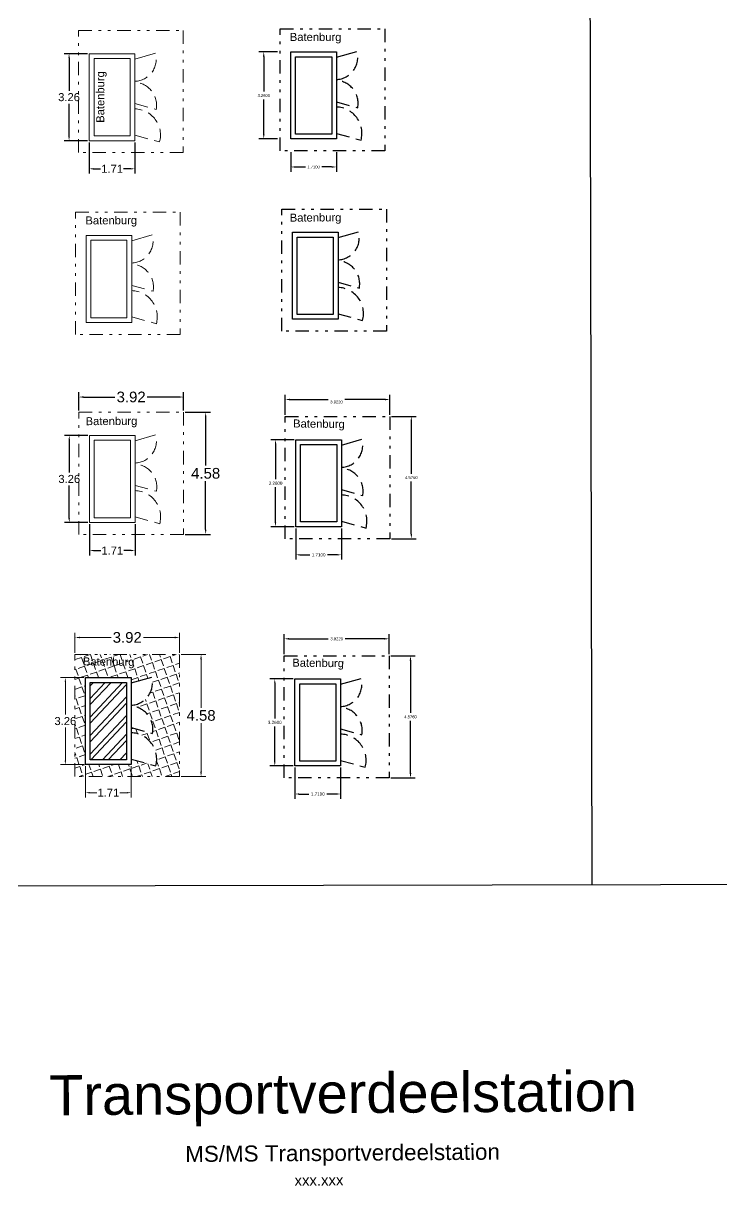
# Model space of a CAD drawing. Header units: metres. Extents: x 342 to 10732, y 11 to 2199.
# Drawn here: x 576.83 to 602.98, y 143.37 to 187.3 of the extents above; entities that cross this region are included whole.
import ezdxf

# ---------------------------------------------------------------- set-up
doc = ezdxf.new("R2010")
doc.units = ezdxf.units.M
doc.linetypes.add('DASHED', pattern=[0.75, 0.5, -0.25])
doc.linetypes.add('DIVIDE', pattern=[1.25, 0.5, -0.25, 0, -0.25, 0, -0.25])
doc.layers.get('Defpoints').update_dxf_attribs({"lineweight": 5})
doc.layers.add('01 - Bestaande kabel', color=125, linetype='Continuous', lineweight=0)
doc.layers.add('01 - Mantelbuis', color=6, linetype='Continuous', lineweight=0)
doc.layers.add('01 - Station', color=7, linetype='Continuous')
doc.styles.get("Standard").update_dxf_attribs({"font": 'arial.ttf'})
doc.styles.add('TM-0.5', font='', dxfattribs={"height": 0.5})
doc.styles.get('TM-0.5').set_extended_font_data('Arial Nova Light')
doc.dimstyles.get("Standard").update_dxf_attribs({"dimtxt": 0.18, "dimasz": 0.18, "dimexe": 0.18, "dimexo": 0.0625, "dimgap": 0.09, "dimtad": 0, "dimtih": 1, "dimtoh": 1, "dimdec": 4, "dimzin": 0, "dimdsep": 46, "dimtxsty": 'Standard', "dimcen": 0.09, "dimadec": 0, "dimazin": 0, "dimtfac": 1, "dimtdec": 4, "dimtofl": 0, "dimtmove": 0, "dimatfit": 3, "dimfxl": 1, "dimtolj": 1, "dimtzin": 0, "dimarcsym": 0})

# ---------------------------------------------------------------- blocks, each defined once
blk = doc.blocks.new('*D113')
at = {"color": 0, "lineweight": -2, "transparency": 16777216}
for p, q in [((586.346, 186.231), (585.654, 186.231)), ((585.834, 186.051), (585.834, 184.743)), ((585.834, 183.151), (585.834, 184.453)), ((586.346, 182.971), (585.654, 182.971))]:
    blk.add_line(p, q, dxfattribs=at)
at = {"color": 0, "transparency": 16777216}
for points in [[(585.804, 186.051), (585.864, 186.051), (585.834, 186.231)], [(585.804, 183.151), (585.864, 183.151), (585.834, 182.971)]]:
    blk.add_solid(points, dxfattribs=at)
at = {"layer": 'Defpoints', "color": 0, "transparency": 16777216}
for p in [(585.834, 186.231), (586.846, 186.231), (586.846, 182.971)]:
    blk.add_point(p, dxfattribs=at)
at = {"color": 0, "transparency": 16777216, "insert": (585.834, 184.598), "char_height": 0.18, "attachment_point": 5}
blk.add_mtext('\\A1;{\\H0.6x;3.2600}', dxfattribs=at)
blk = doc.blocks.new('*D114')
at = {"color": 0, "lineweight": -2, "transparency": 16777216}
for p, q in [((586.846, 182.471), (586.846, 181.739)), ((588.556, 182.471), (588.556, 181.739)), ((587.026, 181.919), (587.392, 181.919)), ((588.376, 181.919), (588.01, 181.919))]:
    blk.add_line(p, q, dxfattribs=at)
at = {"color": 0, "transparency": 16777216}
for points in [[(587.026, 181.949), (587.026, 181.889), (586.846, 181.919)], [(588.376, 181.949), (588.376, 181.889), (588.556, 181.919)]]:
    blk.add_solid(points, dxfattribs=at)
at = {"layer": 'Defpoints', "color": 0, "transparency": 16777216}
for p in [(586.846, 182.971), (588.556, 182.971), (588.556, 181.919)]:
    blk.add_point(p, dxfattribs=at)
at = {"color": 0, "transparency": 16777216, "insert": (587.701, 181.919), "char_height": 0.18, "attachment_point": 5}
blk.add_mtext('\\A1;{\\H0.6x;1.7100}', dxfattribs=at)
blk = doc.blocks.new('*D63')
at = {"layer": '01 - Station', "color": 0, "lineweight": -2, "transparency": 16777216}
for p, q in [((275.67, 186.877), (274.795, 186.877)), ((274.975, 186.727), (274.975, 185.489)), ((274.975, 183.767), (274.975, 185.004)), ((275.67, 183.617), (274.795, 183.617))]:
    blk.add_line(p, q, dxfattribs=at)
at = {"layer": '01 - Station', "color": 0, "transparency": 16777216}
for points in [[(274.95, 186.727), (275, 186.727), (274.975, 186.877)], [(274.95, 183.767), (275, 183.767), (274.975, 183.617)]]:
    blk.add_solid(points, dxfattribs=at)
at = {"layer": 'Defpoints', "color": 0, "transparency": 16777216}
for p in [(274.975, 186.877), (275.733, 186.877), (275.733, 183.617)]:
    blk.add_point(p, dxfattribs=at)
at = {"layer": '01 - Station', "color": 0, "lineweight": 0, "transparency": 16777216, "insert": (274.975, 185.247), "char_height": 0.5, "attachment_point": 5, "style": 'TM-0.5'}
blk.add_mtext('\\A1;{\\H0.6x;3.26}', dxfattribs=at)
blk = doc.blocks.new('*D64')
at = {"layer": '01 - Station', "color": 0, "lineweight": -2, "transparency": 16777216}
for p, q in [((275.733, 183.554), (275.733, 182.384)), ((277.443, 183.554), (277.443, 182.384)), ((275.883, 182.564), (276.156, 182.564)), ((277.293, 182.564), (277.02, 182.564))]:
    blk.add_line(p, q, dxfattribs=at)
at = {"layer": '01 - Station', "color": 0, "transparency": 16777216}
for points in [[(275.883, 182.589), (275.883, 182.539), (275.733, 182.564)], [(277.293, 182.589), (277.293, 182.539), (277.443, 182.564)]]:
    blk.add_solid(points, dxfattribs=at)
at = {"layer": 'Defpoints', "color": 0, "transparency": 16777216}
for p in [(275.733, 183.617), (277.443, 183.617), (277.443, 182.564)]:
    blk.add_point(p, dxfattribs=at)
at = {"layer": '01 - Station', "color": 0, "lineweight": 0, "transparency": 16777216, "insert": (276.588, 182.564), "char_height": 0.5, "attachment_point": 5, "style": 'TM-0.5'}
blk.add_mtext('\\A1;{\\H0.6x;1.71}', dxfattribs=at)
blk = doc.blocks.new('*D105')
at = {"layer": '01 - Station', "color": 0, "lineweight": -2, "transparency": 16777216}
for p, q in [((586.971, 171.698), (586.096, 171.698)), ((586.276, 171.548), (586.276, 170.219)), ((586.276, 168.588), (586.276, 169.916)), ((586.971, 168.438), (586.096, 168.438))]:
    blk.add_line(p, q, dxfattribs=at)
at = {"layer": '01 - Station', "color": 0, "transparency": 16777216}
for points in [[(586.251, 171.548), (586.301, 171.548), (586.276, 171.698)], [(586.251, 168.588), (586.301, 168.588), (586.276, 168.438)]]:
    blk.add_solid(points, dxfattribs=at)
at = {"layer": 'Defpoints', "color": 0, "transparency": 16777216}
for p in [(586.276, 171.698), (587.034, 171.698), (587.034, 168.438)]:
    blk.add_point(p, dxfattribs=at)
at = {"layer": '01 - Station', "color": 0, "transparency": 16777216, "insert": (586.276, 170.068), "char_height": 0.2, "attachment_point": 5}
blk.add_mtext('\\A1;{\\H0.6x;3.2600}', dxfattribs=at)
blk = doc.blocks.new('*D106')
at = {"layer": '01 - Station', "color": 0, "lineweight": -2, "transparency": 16777216}
for p, q in [((587.034, 168.375), (587.034, 167.205)), ((588.744, 168.375), (588.744, 167.205)), ((587.184, 167.385), (587.555, 167.385)), ((588.594, 167.385), (588.222, 167.385))]:
    blk.add_line(p, q, dxfattribs=at)
at = {"layer": '01 - Station', "color": 0, "transparency": 16777216}
for points in [[(587.184, 167.41), (587.184, 167.36), (587.034, 167.385)], [(588.594, 167.41), (588.594, 167.36), (588.744, 167.385)]]:
    blk.add_solid(points, dxfattribs=at)
at = {"layer": 'Defpoints', "color": 0, "transparency": 16777216}
for p in [(587.034, 168.438), (588.744, 168.438), (588.744, 167.385)]:
    blk.add_point(p, dxfattribs=at)
at = {"layer": '01 - Station', "color": 0, "transparency": 16777216, "insert": (587.889, 167.385), "char_height": 0.2, "attachment_point": 5}
blk.add_mtext('\\A1;{\\H0.6x;1.7100}', dxfattribs=at)
blk = doc.blocks.new('*D139')
at = {"layer": '01 - Station', "color": 0, "lineweight": -2, "transparency": 16777216}
for p, q in [((586.634, 172.628), (586.634, 173.385)), ((586.814, 173.205), (588.24, 173.205)), ((590.376, 173.205), (588.876, 173.205)), ((590.556, 172.628), (590.556, 173.385))]:
    blk.add_line(p, q, dxfattribs=at)
at = {"layer": '01 - Station', "color": 0, "transparency": 16777216}
for points in [[(586.814, 173.235), (586.814, 173.175), (586.634, 173.205)], [(590.376, 173.235), (590.376, 173.175), (590.556, 173.205)]]:
    blk.add_solid(points, dxfattribs=at)
at = {"layer": 'Defpoints', "color": 0, "transparency": 16777216}
for p in [(590.556, 173.205), (586.634, 172.566), (590.556, 172.566)]:
    blk.add_point(p, dxfattribs=at)
at = {"layer": '01 - Station', "color": 0, "transparency": 16777216, "insert": (588.558, 173.205), "char_height": 25, "attachment_point": 5}
blk.add_mtext('\\A1;{\\H0.0044x;\\P3.9220}', dxfattribs=at)
blk = doc.blocks.new('*D140')
at = {"layer": '01 - Station', "color": 0, "lineweight": -2, "transparency": 16777216}
for p, q in [((590.618, 172.566), (591.54, 172.566)), ((591.36, 172.386), (591.36, 170.424)), ((591.36, 168.17), (591.36, 170.132)), ((590.618, 167.99), (591.54, 167.99))]:
    blk.add_line(p, q, dxfattribs=at)
at = {"layer": '01 - Station', "color": 0, "transparency": 16777216}
for points in [[(591.33, 172.386), (591.39, 172.386), (591.36, 172.566)], [(591.33, 168.17), (591.39, 168.17), (591.36, 167.99)]]:
    blk.add_solid(points, dxfattribs=at)
at = {"layer": 'Defpoints', "color": 0, "transparency": 16777216}
for p in [(590.556, 172.566), (591.36, 172.566), (590.556, 167.99)]:
    blk.add_point(p, dxfattribs=at)
at = {"layer": '01 - Station', "color": 0, "transparency": 16777216, "insert": (591.36, 170.278), "char_height": 25, "attachment_point": 5}
blk.add_mtext('\\A1;{\\H0.0044x;4.5760}', dxfattribs=at)
blk = doc.blocks.new('*D65')
at = {"layer": '01 - Station', "color": 0, "lineweight": -2, "transparency": 16777216}
for p, q in [((275.676, 172.571), (274.802, 172.571)), ((274.982, 172.421), (274.982, 171.183)), ((274.982, 169.461), (274.982, 170.698)), ((275.676, 169.311), (274.802, 169.311))]:
    blk.add_line(p, q, dxfattribs=at)
at = {"layer": '01 - Station', "color": 0, "transparency": 16777216}
for points in [[(274.957, 172.421), (275.007, 172.421), (274.982, 172.571)], [(274.957, 169.461), (275.007, 169.461), (274.982, 169.311)]]:
    blk.add_solid(points, dxfattribs=at)
at = {"layer": 'Defpoints', "color": 0, "transparency": 16777216}
for p in [(274.982, 172.571), (275.739, 172.571), (275.739, 169.311)]:
    blk.add_point(p, dxfattribs=at)
at = {"layer": '01 - Station', "color": 0, "lineweight": 0, "transparency": 16777216, "insert": (274.982, 170.941), "char_height": 0.5, "attachment_point": 5, "style": 'TM-0.5'}
blk.add_mtext('\\A1;{\\H0.6x;3.26}', dxfattribs=at)
blk = doc.blocks.new('*D66')
at = {"layer": '01 - Station', "color": 0, "lineweight": -2, "transparency": 16777216}
for p, q in [((275.739, 169.248), (275.739, 168.079)), ((277.449, 169.248), (277.449, 168.079)), ((275.889, 168.259), (276.162, 168.259)), ((277.299, 168.259), (277.026, 168.259))]:
    blk.add_line(p, q, dxfattribs=at)
at = {"layer": '01 - Station', "color": 0, "transparency": 16777216}
for points in [[(275.889, 168.284), (275.889, 168.234), (275.739, 168.259)], [(277.299, 168.284), (277.299, 168.234), (277.449, 168.259)]]:
    blk.add_solid(points, dxfattribs=at)
at = {"layer": 'Defpoints', "color": 0, "transparency": 16777216}
for p in [(275.739, 169.311), (277.449, 169.311), (277.449, 168.259)]:
    blk.add_point(p, dxfattribs=at)
at = {"layer": '01 - Station', "color": 0, "lineweight": 0, "transparency": 16777216, "insert": (276.594, 168.259), "char_height": 0.5, "attachment_point": 5, "style": 'TM-0.5'}
blk.add_mtext('\\A1;{\\H0.6x;1.71}', dxfattribs=at)
blk = doc.blocks.new('*D68')
at = {"layer": '01 - Station', "color": 0, "lineweight": -2, "transparency": 16777216}
for p, q in [((275.339, 173.502), (275.339, 174.192)), ((275.519, 174.012), (276.695, 174.012)), ((279.081, 174.012), (277.904, 174.012)), ((279.261, 173.502), (279.261, 174.192))]:
    blk.add_line(p, q, dxfattribs=at)
at = {"layer": '01 - Station', "color": 0, "transparency": 16777216}
for points in [[(275.519, 174.042), (275.519, 173.982), (275.339, 174.012)], [(279.081, 174.042), (279.081, 173.982), (279.261, 174.012)]]:
    blk.add_solid(points, dxfattribs=at)
at = {"layer": 'Defpoints', "color": 0, "transparency": 16777216}
for p in [(279.261, 174.012), (275.339, 173.439), (279.261, 173.439)]:
    blk.add_point(p, dxfattribs=at)
at = {"layer": '01 - Station', "color": 0, "lineweight": 0, "transparency": 16777216, "insert": (277.3, 174.012), "char_height": 0.5, "attachment_point": 5, "style": 'TM-0.5'}
blk.add_mtext('\\A1;{\\H0.8x;3.92}', dxfattribs=at)
blk = doc.blocks.new('*D67')
at = {"layer": '01 - Station', "color": 0, "lineweight": -2, "transparency": 16777216}
for p, q in [((279.323, 173.439), (280.271, 173.439)), ((280.091, 173.259), (280.091, 171.445)), ((280.091, 169.043), (280.091, 170.858)), ((279.323, 168.863), (280.271, 168.863))]:
    blk.add_line(p, q, dxfattribs=at)
at = {"layer": '01 - Station', "color": 0, "transparency": 16777216}
for points in [[(280.061, 173.259), (280.121, 173.259), (280.091, 173.439)], [(280.061, 169.043), (280.121, 169.043), (280.091, 168.863)]]:
    blk.add_solid(points, dxfattribs=at)
at = {"layer": 'Defpoints', "color": 0, "transparency": 16777216}
for p in [(279.261, 173.439), (279.261, 168.863), (280.091, 168.863)]:
    blk.add_point(p, dxfattribs=at)
at = {"layer": '01 - Station', "color": 0, "lineweight": 0, "transparency": 16777216, "insert": (280.091, 171.151), "char_height": 0.5, "attachment_point": 5, "style": 'TM-0.5'}
blk.add_mtext('\\A1;{\\H0.8x;4.58}', dxfattribs=at)
blk = doc.blocks.new('Batenburg exc. afm.')
at = {"color": 114, "linetype": 'DIVIDE', "lineweight": 0, "true_color": 0x139b48}
blk.add_lwpolyline([(-1.911, -2.476), (-1.911, 2.1), (2.011, 2.1), (2.011, -2.476)], close=True, dxfattribs=at)
at = {"layer": '01 - Station', "lineweight": 0}
for points in [[(-1.511, -2.028), (-1.511, 1.232), (0.199, 1.232), (0.199, -2.028)], [(-1.332, -1.849), (-1.332, 1.053), (0.02, 1.053), (0.02, -1.849)]]:
    blk.add_lwpolyline(points, close=True, dxfattribs=at)
blk.add_lwpolyline([(0.199, 1.031), (0.966, 1.251)], dxfattribs=at)
at = {"layer": '01 - Station', "linetype": 'DASHED', "lineweight": 0}
for points in [[(0.199, -0.638), (0.997, -0.86)], [(0.199, -1.822), (1.12, -2.076)]]:
    blk.add_lwpolyline(points, dxfattribs=at)
for centre, radius, start, end in [((0.165, 1.028), 0.831, 272.3148, 15.5741), ((0.141, -0.703), 0.87, 349.5625, 86.1874), ((0.173, -1.817), 0.982, 344.7162, 88.4689)]:
    blk.add_arc(centre, radius, start, end, dxfattribs=at)
at = {"layer": '01 - Station', "lineweight": 0, "insert": (-1.537, 1.945), "char_height": 0.3, "attachment_point": 1, "rotation": 0.3561, "style": 'TM-0.5'}
blk.add_mtext_dynamic_manual_height_columns('Batenburg', width=2.65996, gutter_width=2.5, heights=[0], dxfattribs=at)
blk = doc.blocks.new('*D95')
at = {"layer": '01 - Station', "color": 0, "lineweight": -2, "transparency": 16777216}
for p, q in [((586.94, 162.734), (586.066, 162.734)), ((586.246, 162.584), (586.246, 161.255)), ((586.246, 159.624), (586.246, 160.953)), ((586.94, 159.474), (586.066, 159.474))]:
    blk.add_line(p, q, dxfattribs=at)
at = {"layer": '01 - Station', "color": 0, "transparency": 16777216}
for points in [[(586.221, 162.584), (586.271, 162.584), (586.246, 162.734)], [(586.221, 159.624), (586.271, 159.624), (586.246, 159.474)]]:
    blk.add_solid(points, dxfattribs=at)
at = {"layer": 'Defpoints', "color": 0, "transparency": 16777216}
for p in [(586.246, 162.734), (587.003, 162.734), (587.003, 159.474)]:
    blk.add_point(p, dxfattribs=at)
at = {"layer": '01 - Station', "color": 0, "transparency": 16777216, "insert": (586.246, 161.104), "char_height": 0.2, "attachment_point": 5}
blk.add_mtext('\\A1;{\\H0.6x;3.2600}', dxfattribs=at)
blk = doc.blocks.new('*D96')
at = {"layer": '01 - Station', "color": 0, "lineweight": -2, "transparency": 16777216}
for p, q in [((587.003, 159.412), (587.003, 158.242)), ((588.713, 159.412), (588.713, 158.242)), ((587.153, 158.422), (587.525, 158.422)), ((588.563, 158.422), (588.191, 158.422))]:
    blk.add_line(p, q, dxfattribs=at)
at = {"layer": '01 - Station', "color": 0, "transparency": 16777216}
for points in [[(587.153, 158.447), (587.153, 158.397), (587.003, 158.422)], [(588.563, 158.447), (588.563, 158.397), (588.713, 158.422)]]:
    blk.add_solid(points, dxfattribs=at)
at = {"layer": 'Defpoints', "color": 0, "transparency": 16777216}
for p in [(587.003, 159.474), (588.713, 159.474), (588.713, 158.422)]:
    blk.add_point(p, dxfattribs=at)
at = {"layer": '01 - Station', "color": 0, "transparency": 16777216, "insert": (587.858, 158.422), "char_height": 0.2, "attachment_point": 5}
blk.add_mtext('\\A1;{\\H0.6x;1.7100}', dxfattribs=at)
blk = doc.blocks.new('*D130')
at = {"layer": '01 - Station', "color": 0, "lineweight": -2, "transparency": 16777216}
for p, q in [((586.603, 163.665), (586.603, 164.418)), ((590.525, 163.665), (590.525, 164.418)), ((586.783, 164.238), (588.246, 164.238)), ((590.345, 164.238), (588.882, 164.238))]:
    blk.add_line(p, q, dxfattribs=at)
at = {"layer": '01 - Station', "color": 0, "transparency": 16777216}
for points in [[(586.783, 164.268), (586.783, 164.208), (586.603, 164.238)], [(590.345, 164.268), (590.345, 164.208), (590.525, 164.238)]]:
    blk.add_solid(points, dxfattribs=at)
at = {"layer": 'Defpoints', "color": 0, "transparency": 16777216}
for p in [(590.525, 164.238), (586.603, 163.602), (590.525, 163.602)]:
    blk.add_point(p, dxfattribs=at)
at = {"layer": '01 - Station', "color": 0, "transparency": 16777216, "insert": (588.564, 164.238), "char_height": 25, "attachment_point": 5}
blk.add_mtext('\\A1;{\\H0.0044x;3.9220}', dxfattribs=at)
blk = doc.blocks.new('*D131')
at = {"layer": '01 - Station', "color": 0, "lineweight": -2, "transparency": 16777216}
for p, q in [((590.587, 163.602), (591.509, 163.602)), ((591.329, 163.422), (591.329, 161.46)), ((591.329, 159.206), (591.329, 161.168)), ((590.587, 159.026), (591.509, 159.026))]:
    blk.add_line(p, q, dxfattribs=at)
at = {"layer": '01 - Station', "color": 0, "transparency": 16777216}
for points in [[(591.299, 163.422), (591.359, 163.422), (591.329, 163.602)], [(591.299, 159.206), (591.359, 159.206), (591.329, 159.026)]]:
    blk.add_solid(points, dxfattribs=at)
at = {"layer": 'Defpoints', "color": 0, "transparency": 16777216}
for p in [(590.525, 163.602), (591.329, 163.602), (590.525, 159.026)]:
    blk.add_point(p, dxfattribs=at)
at = {"layer": '01 - Station', "color": 0, "transparency": 16777216, "insert": (591.329, 161.314), "char_height": 25, "attachment_point": 5}
blk.add_mtext('\\A1;{\\H0.0044x;4.5760}', dxfattribs=at)
blk = doc.blocks.new('*D84')
at = {"layer": '01 - Station', "color": 0, "lineweight": -2, "transparency": 16777216}
for p, q in [((-0.918, 1.63), (-1.792, 1.63)), ((-1.612, 1.48), (-1.612, 0.243)), ((-1.612, -1.48), (-1.612, -0.243)), ((-0.918, -1.63), (-1.792, -1.63))]:
    blk.add_line(p, q, dxfattribs=at)
at = {"layer": '01 - Station', "color": 0, "transparency": 16777216}
for points in [[(-1.637, 1.48), (-1.587, 1.48), (-1.612, 1.63)], [(-1.637, -1.48), (-1.587, -1.48), (-1.612, -1.63)]]:
    blk.add_solid(points, dxfattribs=at)
at = {"layer": 'Defpoints', "color": 0, "transparency": 16777216}
for p in [(-1.612, 1.63), (-0.855, 1.63), (-0.855, -1.63)]:
    blk.add_point(p, dxfattribs=at)
at = {"layer": '01 - Station', "color": 0, "transparency": 16777216, "insert": (-1.612, 0), "char_height": 0.5, "attachment_point": 5, "style": 'TM-0.5'}
blk.add_mtext('\\A1;{\\H0.6x;3.26}', dxfattribs=at)
blk = doc.blocks.new('*D85')
at = {"layer": '01 - Station', "color": 0, "lineweight": -2, "transparency": 16777216}
for p, q in [((-0.855, -1.692), (-0.855, -2.862)), ((0.855, -1.692), (0.855, -2.862)), ((-0.705, -2.682), (-0.432, -2.682)), ((0.705, -2.682), (0.432, -2.682))]:
    blk.add_line(p, q, dxfattribs=at)
at = {"layer": '01 - Station', "color": 0, "transparency": 16777216}
for points in [[(-0.705, -2.657), (-0.705, -2.707), (-0.855, -2.682)], [(0.705, -2.657), (0.705, -2.707), (0.855, -2.682)]]:
    blk.add_solid(points, dxfattribs=at)
at = {"layer": 'Defpoints', "color": 0, "transparency": 16777216}
for p in [(-0.855, -1.63), (0.855, -1.63), (0.855, -2.682)]:
    blk.add_point(p, dxfattribs=at)
at = {"layer": '01 - Station', "color": 0, "transparency": 16777216, "insert": (0, -2.682), "char_height": 0.5, "attachment_point": 5, "style": 'TM-0.5'}
blk.add_mtext('\\A1;{\\H0.6x;1.71}', dxfattribs=at)
blk = doc.blocks.new('*D81')
at = {"layer": '01 - Station', "color": 0, "lineweight": -2, "transparency": 16777216}
for p, q in [((578.76, 163.714), (578.76, 164.467)), ((578.94, 164.287), (580.117, 164.287)), ((582.502, 164.287), (581.326, 164.287)), ((582.682, 163.714), (582.682, 164.467))]:
    blk.add_line(p, q, dxfattribs=at)
at = {"layer": '01 - Station', "color": 0, "transparency": 16777216}
for points in [[(578.94, 164.317), (578.94, 164.257), (578.76, 164.287)], [(582.502, 164.317), (582.502, 164.257), (582.682, 164.287)]]:
    blk.add_solid(points, dxfattribs=at)
at = {"layer": 'Defpoints', "color": 0, "transparency": 16777216}
for p in [(582.682, 164.287), (578.76, 163.652), (582.682, 163.652)]:
    blk.add_point(p, dxfattribs=at)
at = {"layer": '01 - Station', "color": 0, "transparency": 16777216, "insert": (580.721, 164.287), "char_height": 0.5, "attachment_point": 5, "style": 'TM-0.5'}
blk.add_mtext('\\A1;{\\H0.8x;3.92}', dxfattribs=at)
blk = doc.blocks.new('*D82')
at = {"layer": '01 - Station', "color": 0, "lineweight": -2, "transparency": 16777216}
for p, q in [((582.745, 163.652), (583.666, 163.652)), ((583.486, 163.472), (583.486, 161.657)), ((583.486, 159.256), (583.486, 161.071)), ((582.745, 159.076), (583.666, 159.076))]:
    blk.add_line(p, q, dxfattribs=at)
at = {"layer": '01 - Station', "color": 0, "transparency": 16777216}
for points in [[(583.456, 163.472), (583.516, 163.472), (583.486, 163.652)], [(583.456, 159.256), (583.516, 159.256), (583.486, 159.076)]]:
    blk.add_solid(points, dxfattribs=at)
at = {"layer": 'Defpoints', "color": 0, "transparency": 16777216}
for p in [(582.682, 163.652), (583.486, 163.652), (582.682, 159.076)]:
    blk.add_point(p, dxfattribs=at)
at = {"layer": '01 - Station', "color": 0, "transparency": 16777216, "insert": (583.486, 161.364), "char_height": 0.5, "attachment_point": 5, "style": 'TM-0.5'}
blk.add_mtext('\\A1;{\\H0.8x;4.58}', dxfattribs=at)
blk = doc.blocks.new('Batenburg')
at = {"color": 114, "linetype": 'DIVIDE', "lineweight": 0, "true_color": 0x139b48}
blk.add_lwpolyline([(275.3326, 183.16901), (275.3326, 187.74501), (279.2546, 187.74501), (279.2546, 183.16901)], close=True, dxfattribs=at)
at = {"layer": '01 - Station', "lineweight": 0}
for points in [[(275.7326, 183.61672), (275.7326, 186.87672), (277.4426, 186.87672), (277.4426, 183.61672)], [(275.91124, 183.79536), (275.91124, 186.69807), (277.26395, 186.69807), (277.26395, 183.79536)]]:
    blk.add_lwpolyline(points, close=True, dxfattribs=at)
blk.add_lwpolyline([(277.4426, 186.67556), (278.20938, 186.89617)], dxfattribs=at)
at = {"layer": '01 - Station', "linetype": 'DASHED', "lineweight": 0}
for points in [[(277.4426, 185.00648), (278.24051, 184.78442)], [(277.4426, 183.82305), (278.36342, 183.56901)]]:
    blk.add_lwpolyline(points, dxfattribs=at)
for centre, radius, start, end in [((277.40904, 186.6731), 0.83084, 272.314822, 15.574053), ((277.38474, 184.94207), 0.87017, 349.562483, 86.18736), ((277.41636, 183.82781), 0.98178, 344.716228, 88.468868)]:
    blk.add_arc(centre, radius, start, end, dxfattribs=at)
at = {"layer": '01 - Station', "lineweight": 0, "insert": (275.99362, 184.28843), "char_height": 0.3, "attachment_point": 1, "rotation": 90, "style": 'TM-0.5'}
blk.add_mtext_dynamic_manual_height_columns('Batenburg', width=2.6599575, gutter_width=2.5, heights=[0], dxfattribs=at)
at = {"layer": '01 - Station', "lineweight": 0}
for base, p2, angle, picture, middle in [((274.97539, 186.87672), (275.7326, 186.87672), 90, '*D63', (274.97539, 185.24672)), ((277.4426, 182.56438), (277.4426, 183.61672), 180, '*D64', (276.5876, 182.56438))]:
    dim = blk.add_linear_dim(base=base, p1=(275.7326, 183.61672), p2=p2, angle=angle, text='{\\H0.6x;<>}', dimstyle='Standard', override={"dimtxt": 0.2, "dimasz": 0.15}, dxfattribs=at)
    dim.commit()
    dim.dimension.update_dxf_attribs({"geometry": picture, "text_midpoint": middle})
blk = doc.blocks.new('Batenburg extr. afm.')
at = {"color": 114, "linetype": 'DIVIDE', "lineweight": 0, "true_color": 0x139b48}
blk.add_lwpolyline([(275.3389, 168.86317), (275.3389, 173.43917), (279.2609, 173.43917), (279.2609, 168.86317)], close=True, dxfattribs=at)
at = {"layer": '01 - Station', "lineweight": 0}
for points in [[(275.7389, 169.31088), (275.7389, 172.57088), (277.4489, 172.57088), (277.4489, 169.31088)], [(275.91754, 169.48952), (275.91754, 172.39223), (277.27025, 172.39223), (277.27025, 169.48952)]]:
    blk.add_lwpolyline(points, close=True, dxfattribs=at)
blk.add_lwpolyline([(277.4489, 172.36972), (278.21568, 172.59033)], dxfattribs=at)
at = {"layer": '01 - Station', "linetype": 'DASHED', "lineweight": 0}
for points in [[(277.4489, 170.70064), (278.24681, 170.47858)], [(277.4489, 169.51721), (278.36972, 169.26317)]]:
    blk.add_lwpolyline(points, dxfattribs=at)
for centre, radius, start, end in [((277.41534, 172.36726), 0.83084, 272.314822, 15.574053), ((277.39103, 170.63623), 0.87017, 349.562483, 86.18736), ((277.42266, 169.52197), 0.98178, 344.716228, 88.468868)]:
    blk.add_arc(centre, radius, start, end, dxfattribs=at)
at = {"layer": '01 - Station', "lineweight": 0, "insert": (275.59567, 173.25634), "char_height": 0.3, "attachment_point": 1, "rotation": 0.356057, "style": 'TM-0.5'}
blk.add_mtext_dynamic_manual_height_columns('Batenburg', width=2.6599575, gutter_width=2.5, heights=[0], dxfattribs=at)
at = {"layer": '01 - Station', "lineweight": 0}
dim = blk.add_linear_dim(base=(279.2609, 174.01172), p1=(275.3389, 173.43917), p2=(279.2609, 173.43917), text='{\\H0.8x;<>}', dimstyle='Standard', override={"dimtxt": 25}, dxfattribs=at)
dim.commit()
dim.dimension.update_dxf_attribs({"geometry": '*D68', "text_midpoint": (277.2999, 174.01172)})
for base, p1, p2, angle, text, override, picture, middle in [((280.09093, 168.86317), (279.2609, 173.43917), (279.2609, 168.86317), 90, '{\\H0.8x;<>}', {"dimtxt": 25}, '*D67', (280.09093, 171.15117)), ((274.98169, 172.57088), (275.7389, 169.31088), (275.7389, 172.57088), 90, '{\\H0.6x;<>}', {"dimtxt": 0.2, "dimasz": 0.15}, '*D65', (274.98169, 170.94088)), ((277.4489, 168.25854), (275.7389, 169.31088), (277.4489, 169.31088), 180, '{\\H0.6x;<>}', {"dimtxt": 0.2, "dimasz": 0.15}, '*D66', (276.5939, 168.25854))]:
    dim = blk.add_linear_dim(base=base, p1=p1, p2=p2, angle=angle, text=text, dimstyle='Standard', override=override, dxfattribs=at)
    dim.commit()
    dim.dimension.update_dxf_attribs({"geometry": picture, "text_midpoint": middle})
blk = doc.blocks.new('Batenburg + ZRO')
at = {"layer": '01 - Mantelbuis', "transparency": 33554687}
h = blk.add_hatch(dxfattribs=at)
h.set_pattern_fill('ANGLE', color=256, scale=0.05, angle=199)
h.set_pattern_definition([(199, (0, 0), (0.113705, -0.330222), [0.254, -0.09525]), (289, (0, 0), (0.330222, 0.113705), [0.254, -0.09525])])
h.paths.add_polyline_path([(2.667, 2.4983), (-1.255, 2.4983), (-1.255, -2.0777), (2.667, -2.0777)])
h.paths.add_polyline_path([(1.62178, 1.64945, -0.48373777), (0.855, 0.59622), (0.855, 0.5636, -0.44849968), (1.65291, -0.46229), (0.855, -0.24024), (0.855, -0.43747, -0.48639723), (1.77583, -1.6777), (0.855, -1.42367), (0.855, -1.63), (-0.855, -1.63), (-0.855, 1.63), (0.855, 1.63), (0.855, 1.42884)], flags=16)
h.paths.add_polyline_path([(0.67635, 1.45135), (0.67635, -1.45135), (-0.67635, -1.45135), (-0.67635, 1.45135)], flags=0)
h.paths.add_polyline_path([(-2.14515, -0.3678), (-1.07946, -0.3678), (-1.07946, 0.38909), (-2.14515, 0.38909)], flags=9)
h.paths.add_polyline_path([(-1.06939, 1.92125), (0.965, 1.89838), (0.97238, 2.55522), (-1.06201, 2.5781)], flags=9)
h = blk.add_hatch(dxfattribs=at)
h.set_pattern_fill('ANSI32', scale=0.05, angle=182)
h.paths.add_polyline_path([(0.67635, 1.45135), (-0.67635, 1.45135), (-0.67635, -1.45135), (0.67635, -1.45135)])
at = {"color": 114, "linetype": 'DIVIDE', "true_color": 0x139b48}
blk.add_lwpolyline([(-1.255, -2.0777), (-1.255, 2.4983), (2.667, 2.4983), (2.667, -2.0777)], close=True, dxfattribs=at)
at = {"layer": '01 - Station'}
for points in [[(-0.855, -1.63), (-0.855, 1.63), (0.855, 1.63), (0.855, -1.63)], [(-0.67635, -1.45135), (-0.67635, 1.45135), (0.67635, 1.45135), (0.67635, -1.45135)]]:
    blk.add_lwpolyline(points, close=True, dxfattribs=at)
blk.add_lwpolyline([(0.855, 1.42884), (1.62178, 1.64945)], dxfattribs=at)
at = {"layer": '01 - Station', "linetype": 'DASHED'}
for points in [[(0.855, -0.24024), (1.65291, -0.46229)], [(0.855, -1.42367), (1.77583, -1.6777)]]:
    blk.add_lwpolyline(points, dxfattribs=at)
for centre, radius, start, end in [((0.82144, 1.42639), 0.83084, 272.314822, 15.574053), ((0.79714, -0.30465), 0.87017, 349.562483, 86.18736), ((0.82877, -1.41891), 0.98178, 344.716228, 88.468868)]:
    blk.add_arc(centre, radius, start, end, dxfattribs=at)
at = {"layer": '01 - Station', "insert": (-0.9535, 2.39034), "char_height": 0.3, "attachment_point": 1, "rotation": 359.355831, "style": 'TM-0.5'}
blk.add_mtext_dynamic_manual_height_columns('Batenburg', width=2.6599575, gutter_width=2.5, heights=[0], dxfattribs=at)
at = {"layer": '01 - Station'}
dim = blk.add_linear_dim(base=(2.667, 3.13378), p1=(-1.255, 2.4983), p2=(2.667, 2.4983), text='{\\H0.8x;<>}', dimstyle='Standard', override={"dimtxt": 25}, dxfattribs=at)
dim.commit()
dim.dimension.update_dxf_attribs({"geometry": '*D81', "text_midpoint": (0.706, 3.13378), "insert": (-580.01511, -161.15363)})
dim = blk.add_linear_dim(base=(3.47115, 2.4983), p1=(2.667, -2.0777), p2=(2.667, 2.4983), angle=90, text='{\\H0.8x;<>}', dimstyle='Standard', override={"dimtxt": 25}, dxfattribs=at)
dim.commit()
dim.dimension.update_dxf_attribs({"geometry": '*D82', "text_midpoint": (3.47115, 0.2103), "insert": (-580.01511, -161.15363)})
for base, p2, angle, picture, middle in [((-1.61221, 1.63), (-0.855, 1.63), 90, '*D84', (-1.61221, 0)), ((0.855, -2.68233), (0.855, -1.63), 180, '*D85', (0, -2.68233))]:
    dim = blk.add_linear_dim(base=base, p1=(-0.855, -1.63), p2=p2, angle=angle, text='{\\H0.6x;<>}', dimstyle='Standard', override={"dimtxt": 0.2, "dimasz": 0.15}, dxfattribs=at)
    dim.commit()
    dim.dimension.update_dxf_attribs({"geometry": picture, "text_midpoint": middle})

msp = doc.modelspace()

# ---------------------------------------------------------------- linework, layer by layer
at = {"color": 114, "linetype": 'DIVIDE', "true_color": 0x139b48}
for points in [[(586.44613, 182.52339), (586.44613, 187.09939), (590.36813, 187.09939), (590.36813, 182.52339)], [(586.50546, 175.76403), (586.50546, 180.34003), (590.42746, 180.34003), (590.42746, 175.76403)], [(586.63364, 167.98981), (586.63364, 172.56581), (590.55564, 172.56581), (590.55564, 167.98981)], [(586.60297, 159.02632), (586.60297, 163.60232), (590.52497, 163.60232), (590.52497, 159.02632)]]:
    msp.add_lwpolyline(points, close=True, dxfattribs=at)
at = {"layer": '01 - Station'}
for points in [[(598.02219, 202.14533), (598.12009, 155.02797)], [(588.55613, 186.02993), (589.32291, 186.25055)], [(588.61546, 179.27057), (589.38224, 179.49119)], [(588.74364, 171.49636), (589.51042, 171.71697)], [(588.71297, 162.53287), (589.47975, 162.75348)], [(487.1011, 154.80314), (625.93288, 155.0843)]]:
    msp.add_lwpolyline(points, dxfattribs=at)
for points in [[(586.84613, 182.97109), (586.84613, 186.23109), (588.55613, 186.23109), (588.55613, 182.97109)], [(587.02478, 183.14974), (587.02478, 186.05245), (588.37749, 186.05245), (588.37749, 183.14974)], [(586.90546, 176.21173), (586.90546, 179.47173), (588.61546, 179.47173), (588.61546, 176.21173)], [(587.08411, 176.39038), (587.08411, 179.29308), (588.43682, 179.29308), (588.43682, 176.39038)], [(587.03364, 168.43752), (587.03364, 171.69752), (588.74364, 171.69752), (588.74364, 168.43752)], [(587.21228, 168.61616), (587.21228, 171.51887), (588.56499, 171.51887), (588.56499, 168.61616)], [(587.00297, 159.47402), (587.00297, 162.73402), (588.71297, 162.73402), (588.71297, 159.47402)], [(587.18161, 159.65267), (587.18161, 162.55538), (588.53432, 162.55538), (588.53432, 159.65267)]]:
    msp.add_lwpolyline(points, close=True, dxfattribs=at)
at = {"layer": '01 - Station', "linetype": 'DASHED'}
for points in [[(588.55613, 184.36086), (589.35405, 184.1388)], [(588.55613, 183.17743), (589.47696, 182.92339)], [(588.61546, 177.60149), (589.41338, 177.37944)], [(588.61546, 176.41806), (589.53629, 176.16403)], [(588.74364, 169.82728), (589.54155, 169.60522)], [(588.74364, 168.64385), (589.66446, 168.38981)], [(588.71297, 160.86379), (589.51088, 160.64173)], [(588.71297, 159.68036), (589.63379, 159.42632)]]:
    msp.add_lwpolyline(points, dxfattribs=at)
for centre, radius, start, end in [((588.52258, 186.02748), 0.83084, 272.314822, 15.574053), ((588.49827, 184.29644), 0.87017, 349.562483, 86.18736), ((588.5299, 183.18219), 0.98178, 344.716228, 88.468868), ((588.5819, 179.26812), 0.83084, 272.314822, 15.574053), ((588.5576, 177.53708), 0.87017, 349.562483, 86.18736), ((588.58923, 176.42282), 0.98178, 344.716228, 88.468868), ((588.71008, 171.4939), 0.83084, 272.314822, 15.574053), ((588.68578, 169.76287), 0.87017, 349.562483, 86.18736), ((588.7174, 168.64861), 0.98178, 344.716228, 88.468868), ((588.67941, 162.53041), 0.83084, 272.314822, 15.574053), ((588.65511, 160.79938), 0.87017, 349.562483, 86.18736), ((588.68673, 159.68512), 0.98178, 344.716228, 88.468868)]:
    msp.add_arc(centre, radius, start, end, dxfattribs=at)

# ---------------------------------------------------------------- block references
at = {"layer": '01 - Bestaande kabel'}
msp.add_blockref('Batenburg + ZRO', (580.01511, 161.15363), dxfattribs=at)
at = {"layer": '01 - Station'}
for name, p in [('Batenburg', (303.56728, -0.71331)), ('Batenburg exc. afm.', (580.69209, 178.11984)), ('Batenburg extr. afm.', (303.56728, -0.71331))]:
    msp.add_blockref(name, p, dxfattribs=at)

# ---------------------------------------------------------------- texts
at = {"attachment_point": 1, "rotation": 0.424772, "style": 'TM-0.5'}
for s, width, insert, char_height in [('Transportverdeelstation', 11.7945366, (577.79272, 147.88107), 1.5), ('MS/MS Transportverdeelstation', 11.7945366, (582.89023, 145.23241), 0.6), ('xxx.xxx', 5.5802319, (586.98427, 144.14176), 0.4)]:
    msp.add_mtext_dynamic_manual_height_columns(s, width=width, gutter_width=6.04269, heights=[0], dxfattribs=dict(at, insert=insert, char_height=char_height))
at = {"layer": '01 - Station', "char_height": 0.3, "attachment_point": 1, "style": 'TM-0.5'}
for insert, rotation in [((586.80995, 186.94206), 359.898553), ((586.80569, 180.1699), 0.356057), ((586.93514, 172.45785), 359.355831), ((586.90446, 163.49436), 359.355831)]:
    msp.add_mtext_dynamic_manual_height_columns('Batenburg', width=2.6599575, gutter_width=2.5, heights=[0], dxfattribs=dict(at, insert=insert, rotation=rotation))

# ---------------------------------------------------------------- dimensions: what is measured, and where the dimension line sits
dim = msp.add_linear_dim(base=(585.83403, 186.23109), p1=(586.84613, 182.97109), p2=(586.84613, 186.23109), angle=90, text='{\\H0.6x;<>}', dimstyle='Standard', override={"dimexo": 0.5})
dim.commit()
dim.dimension.update_dxf_attribs({"geometry": '*D113', "text_midpoint": (585.83403, 184.59815), "dimtype": 160})
dim = msp.add_linear_dim(base=(588.55613, 181.91876), p1=(586.84613, 182.97109), p2=(588.55613, 182.97109), angle=180, text='{\\H0.6x;<>}', dimstyle='Standard', override={"dimexo": 0.5})
dim.commit()
dim.dimension.update_dxf_attribs({"geometry": '*D114', "text_midpoint": (587.70113, 181.91876)})
at = {"layer": '01 - Station'}
dim = msp.add_linear_dim(base=(590.55564, 173.20475), p1=(586.63364, 172.56581), p2=(590.55564, 172.56581), text='{\\H0.0044x;\\P<>}', dimstyle='Standard', override={"dimtxt": 25, "dimfxlon": 0}, dxfattribs=at)
dim.commit()
dim.dimension.update_dxf_attribs({"geometry": '*D139', "text_midpoint": (588.55787, 173.20475), "dimtype": 160})
for base, p1, p2, angle, text, override, picture, middle in [((591.35978, 172.56581), (590.55564, 167.98981), (590.55564, 172.56581), 90, '{\\H0.0044x;<>}', {"dimtxt": 25}, '*D140', (591.35978, 170.27781)), ((591.32911, 163.60232), (590.52497, 159.02632), (590.52497, 163.60232), 90, '{\\H0.0044x;<>}', {"dimtxt": 25}, '*D131', (591.32911, 161.31432)), ((586.27643, 171.69752), (587.03364, 168.43752), (587.03364, 171.69752), 90, '{\\H0.6x;<>}', {"dimtxt": 0.2, "dimasz": 0.15}, '*D105', (586.27643, 170.06752)), ((588.74364, 167.38518), (587.03364, 168.43752), (588.74364, 168.43752), 180, '{\\H0.6x;<>}', {"dimtxt": 0.2, "dimasz": 0.15}, '*D106', (587.88864, 167.38518)), ((586.24576, 162.73402), (587.00297, 159.47402), (587.00297, 162.73402), 90, '{\\H0.6x;<>}', {"dimtxt": 0.2, "dimasz": 0.15}, '*D95', (586.24576, 161.10402)), ((588.71297, 158.42169), (587.00297, 159.47402), (588.71297, 159.47402), 180, '{\\H0.6x;<>}', {"dimtxt": 0.2, "dimasz": 0.15}, '*D96', (587.85797, 158.42169))]:
    dim = msp.add_linear_dim(base=base, p1=p1, p2=p2, angle=angle, text=text, dimstyle='Standard', override=override, dxfattribs=at)
    dim.commit()
    dim.dimension.update_dxf_attribs({"geometry": picture, "text_midpoint": middle})
dim = msp.add_linear_dim(base=(590.52497, 164.2378), p1=(586.60297, 163.60232), p2=(590.52497, 163.60232), text='{\\H0.0044x;<>}', dimstyle='Standard', override={"dimtxt": 25}, dxfattribs=at)
dim.commit()
dim.dimension.update_dxf_attribs({"geometry": '*D130', "text_midpoint": (588.56397, 164.2378)})

doc.saveas('drawing.dxf')
